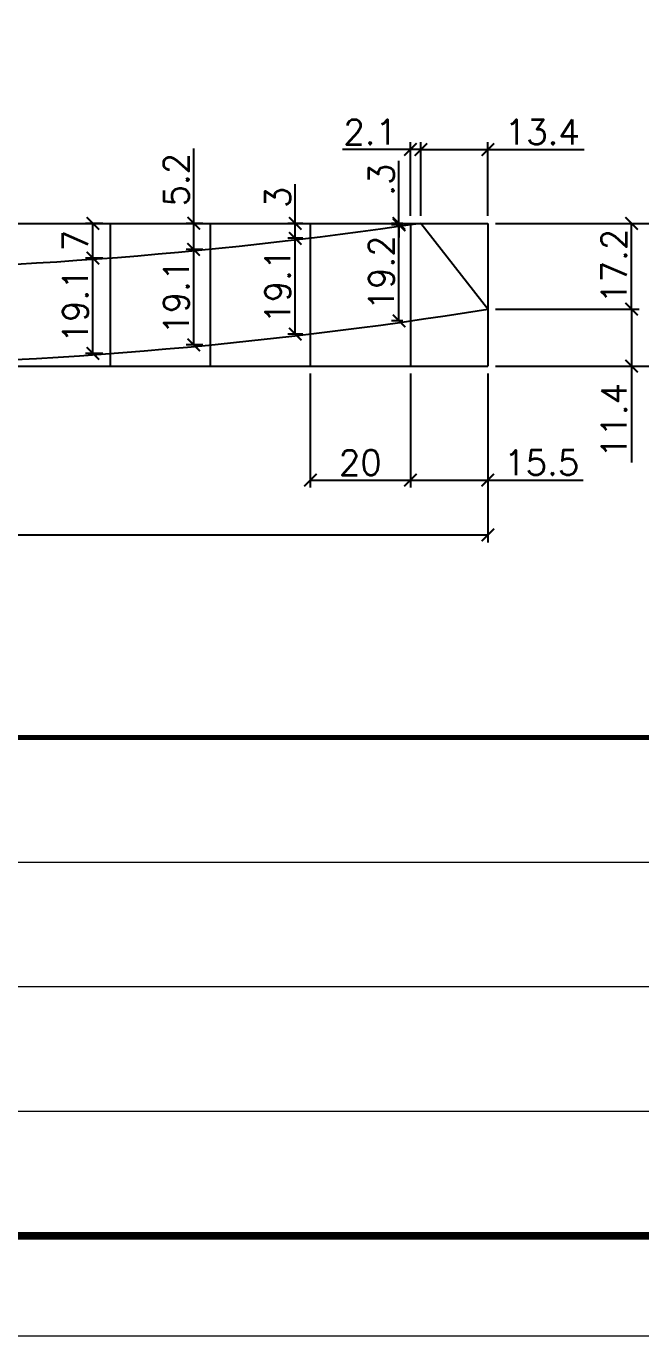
# Model space of a CAD drawing. Extents: x 3309 to 9563, y -2522 to 14608.
# Drawn here: x 5825 to 6071, y 5518 to 6042 of the extents above; entities that cross this region are included whole.
import ezdxf

# ---------------------------------------------------------------- set-up
doc = ezdxf.new("R2010")
doc.units = 0
doc.header["$PDMODE"] = 35
doc.header["$PDSIZE"] = -10
doc.linetypes.add('CONTINUO', pattern=[0])
doc.linetypes.add('DASHED', pattern=[0.75, 0.5, -0.25])
doc.layers.add('COTA', color=241, linetype='Continuous')
doc.layers.add('Folhas', color=255, linetype='Continuous', lineweight=9)
doc.layers.add('SARRAFO DE PRESSAO', color=251, linetype='DASHED', lineweight=9)
doc.styles.add('Romans', font='romans.shx')
doc.dimstyles.new('Cota Seção (2x)', dxfattribs={"dimtxt": 10, "dimasz": 5, "dimexe": 3, "dimexo": 3, "dimgap": 2, "dimtad": 3, "dimdec": 1, "dimlfac": 0.5, "dimzin": 12, "dimdsep": 46, "dimtxsty": 'Romans', "dimblk": 'ARCHTICK', "dimcen": 0, "dimclrd": 4, "dimclre": 4, "dimclrt": 1, "dimadec": 1, "dimazin": 3, "dimtfac": 1, "dimtdec": 1, "dimtmove": 0, "dimatfit": 3, "dimldrblk": 'OBLIQUE', "dimfxl": 1, "dimtolj": 1, "dimtzin": 12, "dimarcsym": 0})

# ---------------------------------------------------------------- blocks, each defined once
blk = doc.blocks.new('9999999999')
at = {"color": 30, "linetype": 'CONTINUO'}
for p, q in [((98564.56, 34379.64), (99583.98, 34379.64)), ((98564.56, 34329.83), (99487.98, 34329.83)), ((98564.56, 34280.02), (99487.98, 34280.02))]:
    blk.add_line(p, q, dxfattribs=at)
at = {"color": 30, "linetype": 'CONTINUO', "const_width": 2}
blk.add_lwpolyline([(99583.98, 34230.21), (99583.98, 34414.45, 0.414214), (99568.98, 34429.45), (98228.98, 34429.45, 0.414214), (98213.98, 34414.45), (98213.98, 34245.21, 0.414214), (98228.98, 34230.21), (99583.98, 34230.21)], format="xyb", dxfattribs=at)
at = {"layer": 'Folhas'}
blk.add_lwpolyline([(98138.98, 34190.21), (99623.98, 34190.21), (99623.98, 35240.21), (98138.98, 35240.21)], close=True, dxfattribs=at)
at = {"layer": 'Folhas', "color": 30, "const_width": 3}
blk.add_lwpolyline([(98213.98, 34230.21), (99583.98, 34230.21), (99583.98, 35200.21), (98213.98, 35200.21)], close=True, dxfattribs=at)
blk = doc.blocks.new('_ArchTick')
at = {"color": 0, "linetype": 'ByBlock', "const_width": 0.15}
blk.add_lwpolyline([(-0.5, -0.5), (0.5, 0.5)], dxfattribs=at)
blk = doc.blocks.new('*D3502')
at = {"layer": 'COTA', "color": 4, "lineweight": -2, "transparency": 16777216}
for p, q in [((5458.42, 5902.6), (5458.42, 5835.12)), ((6009.41, 5902.6), (6009.41, 5835.12)), ((5458.42, 5838.12), (6009.41, 5838.12))]:
    blk.add_line(p, q, dxfattribs=at)
at = {"layer": 'Defpoints', "color": 0, "transparency": 16777216}
for p in [(5458.42, 5905.6), (6009.41, 5905.6), (6009.41, 5838.12)]:
    blk.add_point(p, dxfattribs=at)
at = {"layer": 'COTA', "color": 4, "lineweight": -2, "transparency": 16777216, "xscale": 5, "yscale": 5, "zscale": 5, "rotation": 180}
blk.add_blockref('_ArchTick', (5458.42, 5838.12), dxfattribs=at)
at = {"layer": 'COTA', "color": 4, "lineweight": -2, "transparency": 16777216, "xscale": 5, "yscale": 5, "zscale": 5}
blk.add_blockref('_ArchTick', (6009.41, 5838.12), dxfattribs=at)
at = {"layer": 'COTA', "color": 1, "transparency": 16777216, "insert": (5733.92, 5845.12), "char_height": 10, "attachment_point": 5, "style": 'Romans'}
blk.add_mtext('\\A1;275.5', dxfattribs=at)
blk = doc.blocks.new('_Oblique')
at = {"color": 0, "linetype": 'ByBlock', "lineweight": -2}
blk.add_line((-0.5, -0.5), (0.5, 0.5), dxfattribs=at)
blk = doc.blocks.new('*D3505')
at = {"layer": 'COTA', "color": 4, "lineweight": -2, "transparency": 16777216}
for p, q in [((5938.42, 5902.6), (5938.42, 5857.01)), ((5978.42, 5902.6), (5978.42, 5857.01)), ((5938.42, 5860.01), (5978.42, 5860.01))]:
    blk.add_line(p, q, dxfattribs=at)
at = {"layer": 'Defpoints', "color": 0, "transparency": 16777216}
for p in [(5938.42, 5905.6), (5978.42, 5905.6), (5978.42, 5860.01)]:
    blk.add_point(p, dxfattribs=at)
at = {"layer": 'COTA', "color": 4, "lineweight": -2, "transparency": 16777216, "xscale": 5, "yscale": 5, "zscale": 5, "rotation": 180}
blk.add_blockref('_ArchTick', (5938.42, 5860.01), dxfattribs=at)
at = {"layer": 'COTA', "color": 4, "lineweight": -2, "transparency": 16777216, "xscale": 5, "yscale": 5, "zscale": 5}
blk.add_blockref('_ArchTick', (5978.42, 5860.01), dxfattribs=at)
at = {"layer": 'COTA', "color": 1, "transparency": 16777216, "insert": (5958.42, 5867.01), "char_height": 10, "attachment_point": 5, "style": 'Romans'}
blk.add_mtext('\\A1;20', dxfattribs=at)
blk = doc.blocks.new('*D3506')
at = {"layer": 'COTA', "color": 4, "lineweight": -2, "transparency": 16777216}
for p, q in [((5978.42, 5902.6), (5978.42, 5857.01)), ((6009.41, 5902.6), (6009.41, 5857.01)), ((5978.42, 5860.01), (6009.41, 5860.01)), ((6009.41, 5860.01), (6047.46, 5860.01))]:
    blk.add_line(p, q, dxfattribs=at)
at = {"layer": 'Defpoints', "color": 0, "transparency": 16777216}
for p in [(5978.42, 5905.6), (6009.41, 5905.6), (6009.41, 5860.01)]:
    blk.add_point(p, dxfattribs=at)
at = {"layer": 'COTA', "color": 4, "lineweight": -2, "transparency": 16777216, "xscale": 5, "yscale": 5, "zscale": 5, "rotation": 180}
blk.add_blockref('_ArchTick', (5978.42, 5860.01), dxfattribs=at)
at = {"layer": 'COTA', "color": 4, "lineweight": -2, "transparency": 16777216, "xscale": 5, "yscale": 5, "zscale": 5}
blk.add_blockref('_ArchTick', (6009.41, 5860.01), dxfattribs=at)
at = {"layer": 'COTA', "color": 1, "transparency": 16777216, "insert": (6030.94, 5867.01), "char_height": 10, "attachment_point": 5, "style": 'Romans'}
blk.add_mtext('\\A1;15.5', dxfattribs=at)
blk = doc.blocks.new('*D3528')
at = {"layer": 'COTA', "color": 4, "lineweight": -2, "transparency": 16777216}
for p, q in [((5855.42, 5948.74), (5848.51, 5948.74)), ((5851.51, 5910.63), (5851.51, 5948.74)), ((5855.42, 5910.63), (5848.51, 5910.63))]:
    blk.add_line(p, q, dxfattribs=at)
at = {"layer": 'Defpoints', "color": 0, "transparency": 16777216}
for p in [(5851.51, 5948.74), (5858.42, 5948.74), (5858.42, 5910.63)]:
    blk.add_point(p, dxfattribs=at)
at = {"layer": 'COTA', "color": 4, "lineweight": -2, "transparency": 16777216, "xscale": 5, "yscale": 5, "zscale": 5}
for p, rotation in [((5851.51, 5948.74), 90), ((5851.51, 5910.63), 270)]:
    blk.add_blockref('_ArchTick', p, dxfattribs=dict(at, rotation=rotation))
at = {"layer": 'COTA', "color": 1, "transparency": 16777216, "insert": (5844.51, 5929.68), "char_height": 10, "attachment_point": 5, "rotation": 90, "style": 'Romans'}
blk.add_mtext('\\A1;19.1', dxfattribs=at)
blk = doc.blocks.new('*D3529')
at = {"layer": 'COTA', "color": 4, "lineweight": -2, "transparency": 16777216}
for p, q in [((5855.42, 5962.68), (5848.51, 5962.68)), ((5851.51, 5948.74), (5851.51, 5962.68)), ((5855.42, 5948.74), (5848.51, 5948.74))]:
    blk.add_line(p, q, dxfattribs=at)
at = {"layer": 'Defpoints', "color": 0, "transparency": 16777216}
for p in [(5851.51, 5962.68), (5858.42, 5962.68), (5858.42, 5948.74)]:
    blk.add_point(p, dxfattribs=at)
at = {"layer": 'COTA', "color": 4, "lineweight": -2, "transparency": 16777216, "xscale": 5, "yscale": 5, "zscale": 5}
for p, rotation in [((5851.51, 5962.68), 90), ((5851.51, 5948.74), 270)]:
    blk.add_blockref('_ArchTick', p, dxfattribs=dict(at, rotation=rotation))
at = {"layer": 'COTA', "color": 1, "transparency": 16777216, "insert": (5844.51, 5955.71), "char_height": 10, "attachment_point": 5, "rotation": 90, "style": 'Romans'}
blk.add_mtext('\\A1;7', dxfattribs=at)
blk = doc.blocks.new('*D3530')
at = {"layer": 'COTA', "color": 4, "lineweight": -2, "transparency": 16777216}
for p, q in [((5895.42, 5952.26), (5888.81, 5952.26)), ((5891.81, 5914.07), (5891.81, 5952.26)), ((5895.42, 5914.07), (5888.81, 5914.07))]:
    blk.add_line(p, q, dxfattribs=at)
at = {"layer": 'Defpoints', "color": 0, "transparency": 16777216}
for p in [(5891.81, 5952.26), (5898.42, 5952.26), (5898.42, 5914.07)]:
    blk.add_point(p, dxfattribs=at)
at = {"layer": 'COTA', "color": 4, "lineweight": -2, "transparency": 16777216, "xscale": 5, "yscale": 5, "zscale": 5}
for p, rotation in [((5891.81, 5952.26), 90), ((5891.81, 5914.07), 270)]:
    blk.add_blockref('_ArchTick', p, dxfattribs=dict(at, rotation=rotation))
at = {"layer": 'COTA', "color": 1, "transparency": 16777216, "insert": (5884.81, 5933.17), "char_height": 10, "attachment_point": 5, "rotation": 90, "style": 'Romans'}
blk.add_mtext('\\A1;19.1', dxfattribs=at)
blk = doc.blocks.new('*D3531')
at = {"layer": 'COTA', "color": 4, "lineweight": -2, "transparency": 16777216}
for p, q in [((5891.81, 5962.68), (5891.81, 5992.64)), ((5895.42, 5962.68), (5888.81, 5962.68)), ((5891.81, 5952.26), (5891.81, 5962.68)), ((5895.42, 5952.26), (5888.81, 5952.26))]:
    blk.add_line(p, q, dxfattribs=at)
at = {"layer": 'Defpoints', "color": 0, "transparency": 16777216}
for p in [(5891.81, 5962.68), (5898.42, 5962.68), (5898.42, 5952.26)]:
    blk.add_point(p, dxfattribs=at)
at = {"layer": 'COTA', "color": 4, "lineweight": -2, "transparency": 16777216, "xscale": 5, "yscale": 5, "zscale": 5}
for p, rotation in [((5891.81, 5962.68), 90), ((5891.81, 5952.26), 270)]:
    blk.add_blockref('_ArchTick', p, dxfattribs=dict(at, rotation=rotation))
at = {"layer": 'COTA', "color": 1, "transparency": 16777216, "insert": (5884.81, 5980.16), "char_height": 10, "attachment_point": 5, "rotation": 90, "style": 'Romans'}
blk.add_mtext('\\A1;5.2', dxfattribs=at)
blk = doc.blocks.new('*D3532')
at = {"layer": 'COTA', "color": 4, "lineweight": -2, "transparency": 16777216}
for p, q in [((5935.42, 5956.7), (5929.41, 5956.7)), ((5932.41, 5918.42), (5932.41, 5956.7)), ((5935.42, 5918.42), (5929.41, 5918.42))]:
    blk.add_line(p, q, dxfattribs=at)
at = {"layer": 'Defpoints', "color": 0, "transparency": 16777216}
for p in [(5932.41, 5956.7), (5938.42, 5956.7), (5938.42, 5918.42)]:
    blk.add_point(p, dxfattribs=at)
at = {"layer": 'COTA', "color": 4, "lineweight": -2, "transparency": 16777216, "xscale": 5, "yscale": 5, "zscale": 5}
for p, rotation in [((5932.41, 5956.7), 90), ((5932.41, 5918.42), 270)]:
    blk.add_blockref('_ArchTick', p, dxfattribs=dict(at, rotation=rotation))
at = {"layer": 'COTA', "color": 1, "transparency": 16777216, "insert": (5925.41, 5937.56), "char_height": 10, "attachment_point": 5, "rotation": 90, "style": 'Romans'}
blk.add_mtext('\\A1;19.1', dxfattribs=at)
blk = doc.blocks.new('*D3533')
at = {"layer": 'COTA', "color": 4, "lineweight": -2, "transparency": 16777216}
for p, q in [((5932.41, 5962.68), (5932.41, 5978.35)), ((5935.42, 5962.68), (5929.41, 5962.68)), ((5932.41, 5956.7), (5932.41, 5962.68)), ((5935.42, 5956.7), (5929.41, 5956.7))]:
    blk.add_line(p, q, dxfattribs=at)
at = {"layer": 'Defpoints', "color": 0, "transparency": 16777216}
for p in [(5932.41, 5962.68), (5938.42, 5962.68), (5938.42, 5956.7)]:
    blk.add_point(p, dxfattribs=at)
at = {"layer": 'COTA', "color": 4, "lineweight": -2, "transparency": 16777216, "xscale": 5, "yscale": 5, "zscale": 5}
for p, rotation in [((5932.41, 5962.68), 90), ((5932.41, 5956.7), 270)]:
    blk.add_blockref('_ArchTick', p, dxfattribs=dict(at, rotation=rotation))
at = {"layer": 'COTA', "color": 1, "transparency": 16777216, "insert": (5925.41, 5973.02), "char_height": 10, "attachment_point": 5, "rotation": 90, "style": 'Romans'}
blk.add_mtext('\\A1;3', dxfattribs=at)
blk = doc.blocks.new('*D3534')
at = {"layer": 'COTA', "color": 4, "lineweight": -2, "transparency": 16777216}
for p, q in [((5975.42, 5962.06), (5970.87, 5962.06)), ((5973.87, 5923.67), (5973.87, 5962.06)), ((5975.42, 5923.67), (5970.87, 5923.67))]:
    blk.add_line(p, q, dxfattribs=at)
at = {"layer": 'Defpoints', "color": 0, "transparency": 16777216}
for p in [(5973.87, 5962.06), (5978.42, 5962.06), (5978.42, 5923.67)]:
    blk.add_point(p, dxfattribs=at)
at = {"layer": 'COTA', "color": 4, "lineweight": -2, "transparency": 16777216, "xscale": 5, "yscale": 5, "zscale": 5}
for p, rotation in [((5973.87, 5962.06), 90), ((5973.87, 5923.67), 270)]:
    blk.add_blockref('_ArchTick', p, dxfattribs=dict(at, rotation=rotation))
at = {"layer": 'COTA', "color": 1, "transparency": 16777216, "insert": (5966.87, 5942.87), "char_height": 10, "attachment_point": 5, "rotation": 90, "style": 'Romans'}
blk.add_mtext('\\A1;19.2', dxfattribs=at)
blk = doc.blocks.new('*D3535')
at = {"layer": 'COTA', "color": 4, "lineweight": -2, "transparency": 16777216}
for p, q in [((5973.87, 5962.68), (5973.87, 5987.64)), ((5975.42, 5962.68), (5970.87, 5962.68)), ((5975.42, 5962.06), (5970.87, 5962.06)), ((5973.87, 5962.06), (5973.87, 5962.68)), ((5973.87, 5962.06), (5973.87, 5957.06))]:
    blk.add_line(p, q, dxfattribs=at)
at = {"layer": 'Defpoints', "color": 0, "transparency": 16777216}
for p in [(5973.87, 5962.68), (5978.42, 5962.68), (5978.42, 5962.06)]:
    blk.add_point(p, dxfattribs=at)
at = {"layer": 'COTA', "color": 4, "lineweight": -2, "transparency": 16777216, "xscale": 5, "yscale": 5, "zscale": 5}
for p, rotation in [((5973.87, 5962.68), 270), ((5973.87, 5962.06), 90)]:
    blk.add_blockref('_ArchTick', p, dxfattribs=dict(at, rotation=rotation))
at = {"layer": 'COTA', "color": 1, "transparency": 16777216, "insert": (5966.87, 5980.16), "char_height": 10, "attachment_point": 5, "rotation": 90, "style": 'Romans'}
blk.add_mtext('\\A1;.3', dxfattribs=at)
blk = doc.blocks.new('*D3536')
at = {"layer": 'COTA', "color": 4, "lineweight": -2, "transparency": 16777216}
for p, q in [((6012.41, 5928.37), (6069.88, 5928.37)), ((6066.88, 5928.37), (6066.88, 5905.6)), ((6012.41, 5905.6), (6069.88, 5905.6)), ((6066.88, 5905.6), (6066.88, 5867.08))]:
    blk.add_line(p, q, dxfattribs=at)
at = {"layer": 'Defpoints', "color": 0, "transparency": 16777216}
for p in [(6009.41, 5928.37), (6009.41, 5905.6), (6066.88, 5905.6)]:
    blk.add_point(p, dxfattribs=at)
at = {"layer": 'COTA', "color": 4, "lineweight": -2, "transparency": 16777216, "xscale": 5, "yscale": 5, "zscale": 5}
for p, rotation in [((6066.88, 5928.37), 90), ((6066.88, 5905.6), 270)]:
    blk.add_blockref('_ArchTick', p, dxfattribs=dict(at, rotation=rotation))
at = {"layer": 'COTA', "color": 1, "transparency": 16777216, "insert": (6059.88, 5883.84), "char_height": 10, "attachment_point": 5, "rotation": 90, "style": 'Romans'}
blk.add_mtext('\\A1;11.4', dxfattribs=at)
blk = doc.blocks.new('*D3537')
at = {"layer": 'COTA', "color": 4, "lineweight": -2, "transparency": 16777216}
for p, q in [((6012.41, 5962.68), (6069.88, 5962.68)), ((6066.88, 5928.37), (6066.88, 5962.68)), ((6012.41, 5928.37), (6069.88, 5928.37))]:
    blk.add_line(p, q, dxfattribs=at)
at = {"layer": 'Defpoints', "color": 0, "transparency": 16777216}
for p in [(6009.41, 5962.68), (6066.88, 5962.68), (6009.41, 5928.37)]:
    blk.add_point(p, dxfattribs=at)
at = {"layer": 'COTA', "color": 4, "lineweight": -2, "transparency": 16777216, "xscale": 5, "yscale": 5, "zscale": 5}
for p, rotation in [((6066.88, 5962.68), 90), ((6066.88, 5928.37), 270)]:
    blk.add_blockref('_ArchTick', p, dxfattribs=dict(at, rotation=rotation))
at = {"layer": 'COTA', "color": 1, "transparency": 16777216, "insert": (6059.88, 5945.53), "char_height": 10, "attachment_point": 5, "rotation": 90, "style": 'Romans'}
blk.add_mtext('\\A1;17.2', dxfattribs=at)
blk = doc.blocks.new('*D3538')
at = {"layer": 'COTA', "color": 4, "lineweight": -2, "transparency": 16777216}
for p, q in [((6012.41, 5962.68), (6101.72, 5962.68)), ((6098.72, 5962.68), (6098.72, 5905.6)), ((6012.41, 5905.6), (6101.72, 5905.6))]:
    blk.add_line(p, q, dxfattribs=at)
at = {"layer": 'Defpoints', "color": 0, "transparency": 16777216}
for p in [(6009.41, 5962.68), (6009.41, 5905.6), (6098.72, 5905.6)]:
    blk.add_point(p, dxfattribs=at)
at = {"layer": 'COTA', "color": 4, "lineweight": -2, "transparency": 16777216, "xscale": 5, "yscale": 5, "zscale": 5}
for p, rotation in [((6098.72, 5962.68), 90), ((6098.72, 5905.6), 270)]:
    blk.add_blockref('_ArchTick', p, dxfattribs=dict(at, rotation=rotation))
at = {"layer": 'COTA', "color": 1, "transparency": 16777216, "insert": (6091.72, 5934.14), "char_height": 10, "attachment_point": 5, "rotation": 90, "style": 'Romans'}
blk.add_mtext('\\A1;28.5', dxfattribs=at)
blk = doc.blocks.new('*D3539')
at = {"layer": 'COTA', "color": 4, "lineweight": -2, "transparency": 16777216}
for p, q in [((5982.65, 5965.68), (5982.65, 5995.21)), ((5982.65, 5992.21), (6009.41, 5992.21)), ((6009.41, 5965.68), (6009.41, 5995.21)), ((6009.41, 5992.21), (6047.94, 5992.21))]:
    blk.add_line(p, q, dxfattribs=at)
at = {"layer": 'Defpoints', "color": 0, "transparency": 16777216}
for p in [(6009.41, 5992.21), (5982.65, 5962.68), (6009.41, 5962.68)]:
    blk.add_point(p, dxfattribs=at)
at = {"layer": 'COTA', "color": 4, "lineweight": -2, "transparency": 16777216, "xscale": 5, "yscale": 5, "zscale": 5, "rotation": 180}
blk.add_blockref('_ArchTick', (5982.65, 5992.21), dxfattribs=at)
at = {"layer": 'COTA', "color": 4, "lineweight": -2, "transparency": 16777216, "xscale": 5, "yscale": 5, "zscale": 5}
blk.add_blockref('_ArchTick', (6009.41, 5992.21), dxfattribs=at)
at = {"layer": 'COTA', "color": 1, "transparency": 16777216, "insert": (6031.17, 5999.21), "char_height": 10, "attachment_point": 5, "style": 'Romans'}
blk.add_mtext('\\A1;13.4', dxfattribs=at)
blk = doc.blocks.new('*D3540')
at = {"layer": 'COTA', "color": 4, "lineweight": -2, "transparency": 16777216}
for p, q in [((5978.42, 5992.21), (5951.32, 5992.21)), ((5978.42, 5965.68), (5978.42, 5995.21)), ((5982.65, 5992.21), (5978.42, 5992.21)), ((5982.65, 5965.68), (5982.65, 5995.21))]:
    blk.add_line(p, q, dxfattribs=at)
at = {"layer": 'Defpoints', "color": 0, "transparency": 16777216}
for p in [(5978.42, 5992.21), (5978.42, 5962.68), (5982.65, 5962.68)]:
    blk.add_point(p, dxfattribs=at)
at = {"layer": 'COTA', "color": 4, "lineweight": -2, "transparency": 16777216, "xscale": 5, "yscale": 5, "zscale": 5, "rotation": 180}
blk.add_blockref('_ArchTick', (5978.42, 5992.21), dxfattribs=at)
at = {"layer": 'COTA', "color": 4, "lineweight": -2, "transparency": 16777216, "xscale": 5, "yscale": 5, "zscale": 5}
blk.add_blockref('_ArchTick', (5982.65, 5992.21), dxfattribs=at)
at = {"layer": 'COTA', "color": 1, "transparency": 16777216, "insert": (5962.37, 5999.21), "char_height": 10, "attachment_point": 5, "style": 'Romans'}
blk.add_mtext('\\A1;2.1', dxfattribs=at)

msp = doc.modelspace()

# ---------------------------------------------------------------- linework, layer by layer
at = {"linetype": 'Continuous'}
msp.add_lwpolyline([(6009.41, 5928.37), (5982.65, 5962.68, -0.073713), (5463.99, 5962.68), (5458.42, 5925.1, 0.076697)], format="xyb", close=True, dxfattribs=at)
at = {"layer": 'COTA'}
for p, q in [((5458.42, 5962.68), (6009.41, 5962.68)), ((5858.42, 5962.68), (5858.42, 5905.6)), ((5898.42, 5962.68), (5898.42, 5905.6)), ((5938.42, 5962.68), (5938.42, 5905.6)), ((5978.42, 5962.68), (5978.42, 5905.6)), ((6009.41, 5962.68), (6009.41, 5905.6)), ((5458.42, 5905.6), (6009.41, 5905.6))]:
    msp.add_line(p, q, dxfattribs=at)

# ---------------------------------------------------------------- block references
at = {"layer": 'SARRAFO DE PRESSAO', "color": 6, "linetype": 'ByBlock'}
msp.add_blockref('9999999999', (-93231.11, -28672.37), dxfattribs=at)

# ---------------------------------------------------------------- dimensions: what is measured, and where the dimension line sits
at = {"layer": 'COTA'}
for base, p1, p2, picture, middle in [((5978.42, 5992.21), (5982.65, 5962.68), (5978.42, 5962.68), '*D3540', (5962.37, 5999.21)), ((6009.41, 5992.21), (5982.65, 5962.68), (6009.41, 5962.68), '*D3539', (6031.17, 5999.21)), ((6009.41, 5838.12), (5458.42, 5905.6), (6009.41, 5905.6), '*D3502', (5733.92, 5845.12)), ((5978.42, 5860.01), (5938.42, 5905.6), (5978.42, 5905.6), '*D3505', (5958.42, 5867.01)), ((6009.41, 5860.01), (5978.42, 5905.6), (6009.41, 5905.6), '*D3506', (6030.94, 5867.01))]:
    dim = msp.add_linear_dim(base=base, p1=p1, p2=p2, dimstyle='Cota Seção (2x)', dxfattribs=at)
    dim.commit()
    dim.dimension.update_dxf_attribs({"geometry": picture, "text_midpoint": middle})
for base, p1, p2, picture, middle in [((5891.81, 5962.68), (5898.42, 5952.26), (5898.42, 5962.68), '*D3531', (5884.81, 5980.16)), ((5973.87, 5962.68), (5978.42, 5962.06), (5978.42, 5962.68), '*D3535', (5966.87, 5980.16)), ((5932.41, 5962.68), (5938.42, 5956.7), (5938.42, 5962.68), '*D3533', (5925.41, 5973.02)), ((5851.51, 5962.68), (5858.42, 5948.74), (5858.42, 5962.68), '*D3529', (5844.51, 5955.71)), ((5973.87, 5962.06), (5978.42, 5923.67), (5978.42, 5962.06), '*D3534', (5966.87, 5942.87)), ((6066.88, 5962.68), (6009.41, 5928.37), (6009.41, 5962.68), '*D3537', (6059.88, 5945.53)), ((6098.72, 5905.6), (6009.41, 5962.68), (6009.41, 5905.6), '*D3538', (6091.72, 5934.14)), ((5891.81, 5952.26), (5898.42, 5914.07), (5898.42, 5952.26), '*D3530', (5884.81, 5933.17)), ((5932.41, 5956.7), (5938.42, 5918.42), (5938.42, 5956.7), '*D3532', (5925.41, 5937.56)), ((5851.51, 5948.74), (5858.42, 5910.63), (5858.42, 5948.74), '*D3528', (5844.51, 5929.68)), ((6066.88, 5905.6), (6009.41, 5928.37), (6009.41, 5905.6), '*D3536', (6059.88, 5883.84))]:
    dim = msp.add_linear_dim(base=base, p1=p1, p2=p2, angle=90, dimstyle='Cota Seção (2x)', dxfattribs=at)
    dim.commit()
    dim.dimension.update_dxf_attribs({"geometry": picture, "text_midpoint": middle})

doc.saveas('drawing.dxf')
